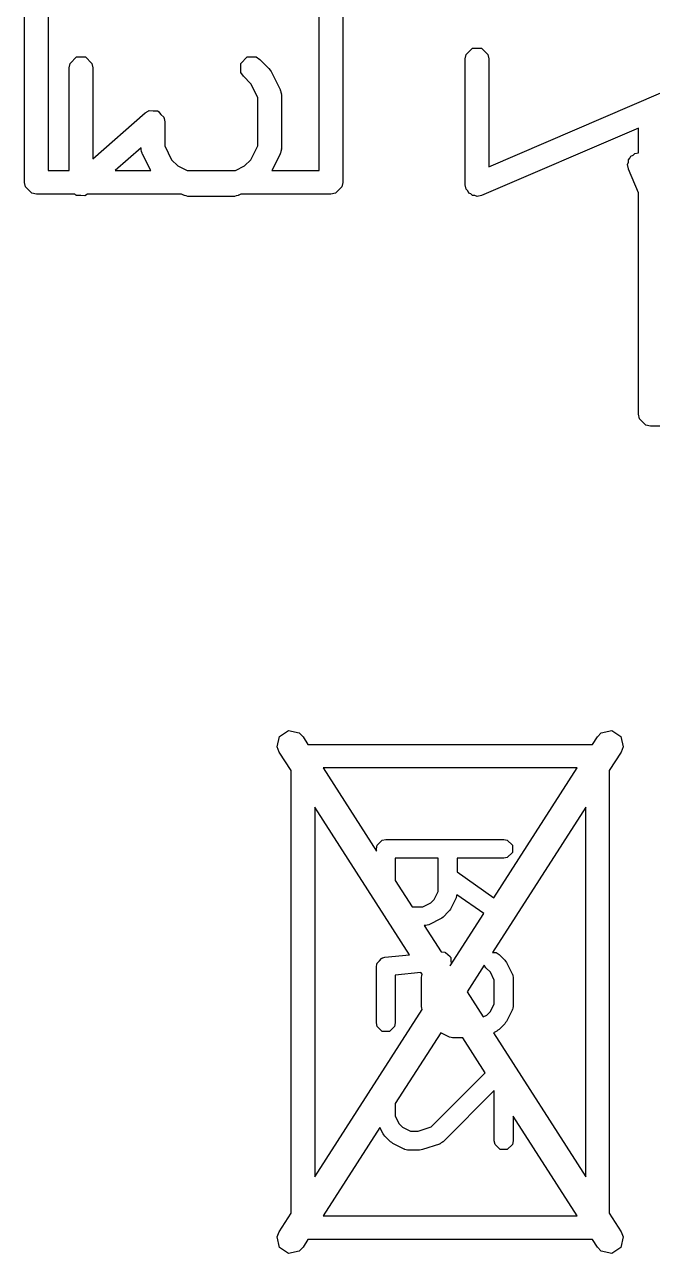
# Model space of a CAD drawing. Header units: inches. Extents: x 0.38 to 5.39, y 0.07 to 3.28.
# Drawn here: x 3.639 to 3.7439, y 2.1896 to 2.3948 of the extents above; entities that cross this region are included whole.
import ezdxf

# ---------------------------------------------------------------- set-up
doc = ezdxf.new("R2010")
doc.units = ezdxf.units.IN
doc.header["$MEASUREMENT"] = 0
doc.layers.add('BLACK', color=250, linetype='CONTINUOUS')

msp = doc.modelspace()

# ---------------------------------------------------------------- linework, layer by layer
at = {"layer": 'BLACK', "linetype": 'CONTINUOUS'}
for p, q in [((3.69212, 2.44723), (3.69212, 2.36849)), ((3.68818, 2.37046), (3.68818, 2.44526)), ((3.63897, 2.36849), (3.63897, 2.44257)), ((3.64291, 2.43214), (3.64291, 2.37046)), ((3.71274, 2.38986), (3.7138, 2.39093)), ((3.7138, 2.39093), (3.71531, 2.39093)), ((3.71531, 2.39093), (3.71637, 2.38986)), ((3.64659, 2.38836), (3.64766, 2.38943)), ((3.64766, 2.38943), (3.64917, 2.38943)), ((3.64917, 2.38943), (3.65023, 2.38836)), ((3.67509, 2.38836), (3.67616, 2.38943)), ((3.67616, 2.38943), (3.67766, 2.38943)), ((3.67766, 2.38943), (3.6783, 2.389)), ((3.6783, 2.389), (3.6798, 2.3875)), ((3.71259, 2.38911), (3.71274, 2.38986)), ((3.71259, 2.36811), (3.71259, 2.38911)), ((3.71637, 2.38986), (3.71652, 2.38911)), ((3.71652, 2.38911), (3.71652, 2.3711)), ((3.64644, 2.38761), (3.64659, 2.38836)), ((3.64644, 2.37046), (3.64644, 2.38761)), ((3.65023, 2.38836), (3.65038, 2.38761)), ((3.65038, 2.38761), (3.65038, 2.37245)), ((3.67509, 2.38686), (3.67509, 2.38836)), ((3.67552, 2.38622), (3.67509, 2.38686)), ((3.6798, 2.3875), (3.67998, 2.38724)), ((3.67998, 2.38724), (3.68017, 2.38699)), ((3.68017, 2.38699), (3.68167, 2.38399)), ((3.67679, 2.38494), (3.67552, 2.38622)), ((3.67794, 2.38265), (3.67679, 2.38494)), ((3.67794, 2.37458), (3.67794, 2.38265)), ((3.68167, 2.38399), (3.6817, 2.3839)), ((3.6817, 2.3839), (3.68173, 2.38386)), ((3.68173, 2.38386), (3.68179, 2.38356)), ((3.68179, 2.38356), (3.68187, 2.38325)), ((3.68187, 2.38325), (3.68186, 2.38321)), ((3.68186, 2.38321), (3.68188, 2.38311)), ((3.68188, 2.38311), (3.68188, 2.37411)), ((3.71652, 2.3711), (3.74528, 2.38342)), ((3.65912, 2.38009), (3.6596, 2.38037)), ((3.6596, 2.38037), (3.65966, 2.38043)), ((3.65966, 2.38043), (3.6597, 2.38043)), ((3.6597, 2.38043), (3.65978, 2.38048)), ((3.65978, 2.38048), (3.66047, 2.38043)), ((3.66047, 2.38043), (3.66117, 2.38043)), ((3.66117, 2.38043), (3.66121, 2.38038)), ((3.66121, 2.38038), (3.66128, 2.38038)), ((3.66128, 2.38038), (3.66174, 2.37985)), ((3.65038, 2.37245), (3.65912, 2.38009)), ((3.66174, 2.37985), (3.66223, 2.37937)), ((3.66223, 2.37937), (3.66225, 2.37927)), ((3.66225, 2.37927), (3.66228, 2.37924)), ((3.66228, 2.37924), (3.66227, 2.37916)), ((3.66227, 2.37916), (3.66238, 2.37861)), ((3.66238, 2.37861), (3.66238, 2.37458)), ((3.74157, 2.37755), (3.71533, 2.3663)), ((3.74157, 2.37345), (3.74157, 2.37755)), ((3.65844, 2.37427), (3.65408, 2.37046)), ((3.65844, 2.37411), (3.65844, 2.37427)), ((3.66238, 2.37458), (3.66353, 2.37228)), ((3.67679, 2.37228), (3.67794, 2.37458)), ((3.65846, 2.37402), (3.65844, 2.37411)), ((3.65845, 2.37397), (3.65846, 2.37402)), ((3.65853, 2.37367), (3.65845, 2.37397)), ((3.65859, 2.37336), (3.65853, 2.37367)), ((3.65862, 2.37333), (3.65859, 2.37336)), ((3.65865, 2.37323), (3.65862, 2.37333)), ((3.66004, 2.37046), (3.65865, 2.37323)), ((3.66353, 2.37228), (3.66458, 2.37123)), ((3.67574, 2.37123), (3.67679, 2.37228)), ((3.68167, 2.37323), (3.68028, 2.37046)), ((3.6817, 2.37333), (3.68167, 2.37323)), ((3.68173, 2.37336), (3.6817, 2.37333)), ((3.68179, 2.37367), (3.68173, 2.37336)), ((3.68187, 2.37397), (3.68179, 2.37367)), ((3.68188, 2.37411), (3.68186, 2.37402)), ((3.68186, 2.37402), (3.68187, 2.37397)), ((3.73985, 2.37225), (3.74012, 2.37252)), ((3.73985, 2.37185), (3.73985, 2.37225)), ((3.74012, 2.37252), (3.74026, 2.37288)), ((3.74026, 2.37288), (3.74063, 2.37303)), ((3.74063, 2.37303), (3.74092, 2.37332)), ((3.74092, 2.37332), (3.74157, 2.37345)), ((3.64291, 2.37046), (3.64644, 2.37046)), ((3.65408, 2.37046), (3.66004, 2.37046)), ((3.66458, 2.37123), (3.66613, 2.37046)), ((3.66613, 2.37046), (3.6742, 2.37046)), ((3.6742, 2.37046), (3.67574, 2.37123)), ((3.68028, 2.37046), (3.68818, 2.37046)), ((3.7397, 2.37148), (3.73985, 2.37185)), ((3.73985, 2.37077), (3.7397, 2.37148)), ((3.73985, 2.37075), (3.73985, 2.37077)), ((3.73986, 2.37074), (3.73985, 2.37075)), ((3.73986, 2.37072), (3.73986, 2.37074)), ((3.74157, 2.36672), (3.73986, 2.37072)), ((3.63912, 2.36773), (3.63897, 2.36849)), ((3.69212, 2.36849), (3.69197, 2.36773)), ((3.71259, 2.3681), (3.71259, 2.36811)), ((3.71259, 2.36809), (3.71259, 2.3681)), ((3.7126, 2.36807), (3.71259, 2.36809)), ((3.71274, 2.36736), (3.7126, 2.36807)), ((3.64018, 2.36667), (3.63912, 2.36773)), ((3.64094, 2.36652), (3.64018, 2.36667)), ((3.64739, 2.36652), (3.64094, 2.36652)), ((3.64754, 2.36635), (3.64739, 2.36652)), ((3.64761, 2.36634), (3.64754, 2.36635)), ((3.64766, 2.36629), (3.64761, 2.36634)), ((3.64835, 2.36629), (3.64766, 2.36629)), ((3.64904, 2.36625), (3.64835, 2.36629)), ((3.64912, 2.36629), (3.64904, 2.36625)), ((3.64917, 2.36629), (3.64912, 2.36629)), ((3.64922, 2.36635), (3.64917, 2.36629)), ((3.64951, 2.36652), (3.64922, 2.36635)), ((3.6652, 2.36652), (3.64951, 2.36652)), ((3.66553, 2.36635), (3.6652, 2.36652)), ((3.66563, 2.36633), (3.66553, 2.36635)), ((3.66566, 2.36629), (3.66563, 2.36633)), ((3.66597, 2.36623), (3.66566, 2.36629)), ((3.66627, 2.36615), (3.66597, 2.36623)), ((3.66631, 2.36616), (3.66627, 2.36615)), ((3.66641, 2.36614), (3.66631, 2.36616)), ((3.67391, 2.36614), (3.66641, 2.36614)), ((3.67401, 2.36616), (3.67391, 2.36614)), ((3.67405, 2.36615), (3.67401, 2.36616)), ((3.67435, 2.36623), (3.67405, 2.36615)), ((3.67466, 2.36629), (3.67435, 2.36623)), ((3.6747, 2.36633), (3.67466, 2.36629)), ((3.67479, 2.36635), (3.6747, 2.36633)), ((3.67512, 2.36652), (3.67479, 2.36635)), ((3.69015, 2.36652), (3.67512, 2.36652)), ((3.6909, 2.36667), (3.69015, 2.36652)), ((3.69197, 2.36773), (3.6909, 2.36667)), ((3.71302, 2.36707), (3.71274, 2.36736)), ((3.71318, 2.3667), (3.71302, 2.36707)), ((3.71353, 2.36656), (3.71318, 2.3667)), ((3.7138, 2.36629), (3.71353, 2.36656)), ((3.7142, 2.36629), (3.7138, 2.36629)), ((3.71458, 2.36614), (3.7142, 2.36629)), ((3.71529, 2.36629), (3.71458, 2.36614)), ((3.71531, 2.36629), (3.71529, 2.36629)), ((3.71533, 2.3663), (3.71531, 2.3663)), ((3.71531, 2.3663), (3.71531, 2.36629)), ((3.74157, 2.32976), (3.74157, 2.36672)), ((3.74172, 2.32901), (3.74157, 2.32976)), ((3.74279, 2.32795), (3.74172, 2.32901)), ((3.74354, 2.3278), (3.74279, 2.32795)), ((3.78083, 2.3278), (3.74354, 2.3278)), ((3.68118, 2.27423), (3.68156, 2.27599)), ((3.68156, 2.27599), (3.68308, 2.27697)), ((3.68308, 2.27697), (3.68485, 2.27659)), ((3.68485, 2.27659), (3.68549, 2.27592)), ((3.68549, 2.27592), (3.68631, 2.27465)), ((3.73385, 2.27465), (3.73467, 2.27592)), ((3.73467, 2.27592), (3.73531, 2.27659)), ((3.73531, 2.27659), (3.73707, 2.27697)), ((3.73707, 2.27697), (3.73859, 2.27599)), ((3.73859, 2.27599), (3.73898, 2.27423)), ((3.68152, 2.27337), (3.68118, 2.27423)), ((3.68631, 2.27465), (3.73385, 2.27465)), ((3.73898, 2.27423), (3.73864, 2.27337)), ((3.6835, 2.27028), (3.68152, 2.27337)), ((3.73864, 2.27337), (3.73665, 2.27028)), ((3.6835, 2.19634), (3.6835, 2.27028)), ((3.68884, 2.27071), (3.69776, 2.25684)), ((3.73131, 2.27071), (3.68884, 2.27071)), ((3.71738, 2.24903), (3.73131, 2.27071)), ((3.73665, 2.27028), (3.73665, 2.19634)), ((3.70329, 2.2395), (3.68744, 2.26415)), ((3.68744, 2.26415), (3.68744, 2.20246)), ((3.73272, 2.26415), (3.71714, 2.23992)), ((3.73272, 2.20246), (3.73272, 2.26415)), ((3.69776, 2.25721), (3.69788, 2.25781)), ((3.69776, 2.25684), (3.69776, 2.25721)), ((3.69788, 2.25781), (3.69873, 2.25867)), ((3.69873, 2.25867), (3.69934, 2.25879)), ((3.69934, 2.25879), (3.71902, 2.25879)), ((3.71902, 2.25879), (3.71962, 2.25867)), ((3.71962, 2.25867), (3.72048, 2.25781)), ((3.72048, 2.25781), (3.72048, 2.25661)), ((3.70807, 2.25564), (3.70091, 2.25564)), ((3.70091, 2.25564), (3.70091, 2.25194)), ((3.70807, 2.25008), (3.70807, 2.25564)), ((3.71902, 2.25564), (3.71122, 2.25564)), ((3.71122, 2.25564), (3.71122, 2.25334)), ((3.71962, 2.25576), (3.71902, 2.25564)), ((3.72048, 2.25661), (3.71962, 2.25576)), ((3.71122, 2.25334), (3.71738, 2.24903)), ((3.70091, 2.25194), (3.70374, 2.24754)), ((3.70742, 2.24877), (3.70807, 2.25008)), ((3.71106, 2.24901), (3.71012, 2.24713)), ((3.71108, 2.24908), (3.71106, 2.24901)), ((3.7111, 2.24911), (3.71108, 2.24908)), ((3.71115, 2.24936), (3.7111, 2.24911)), ((3.7112, 2.24952), (3.71115, 2.24936)), ((3.71568, 2.24638), (3.7112, 2.24952)), ((3.70374, 2.24754), (3.70553, 2.24754)), ((3.70553, 2.24754), (3.70684, 2.24819)), ((3.70684, 2.24819), (3.70742, 2.24877)), ((3.71012, 2.24713), (3.70996, 2.24693)), ((3.70848, 2.24549), (3.7066, 2.24455)), ((3.70868, 2.24565), (3.70848, 2.24549)), ((3.70889, 2.24579), (3.70868, 2.24565)), ((3.70982, 2.24672), (3.70889, 2.24579)), ((3.70996, 2.24693), (3.70982, 2.24672)), ((3.71008, 2.23768), (3.71568, 2.24638)), ((3.7059, 2.24439), (3.70576, 2.24439)), ((3.70576, 2.24439), (3.70857, 2.24003)), ((3.70598, 2.2444), (3.7059, 2.24439)), ((3.70601, 2.24439), (3.70598, 2.2444)), ((3.70625, 2.24446), (3.70601, 2.24439)), ((3.7065, 2.24451), (3.70625, 2.24446)), ((3.70653, 2.24453), (3.7065, 2.24451)), ((3.7066, 2.24455), (3.70653, 2.24453)), ((3.69826, 2.2385), (3.69859, 2.23891)), ((3.69859, 2.23891), (3.6987, 2.23895)), ((3.6987, 2.23895), (3.69873, 2.23898)), ((3.69873, 2.23898), (3.69881, 2.23898)), ((3.69881, 2.23898), (3.69918, 2.23909)), ((3.69918, 2.23909), (3.70329, 2.2395)), ((3.70857, 2.24003), (3.70917, 2.23997)), ((3.70917, 2.23997), (3.70923, 2.23992)), ((3.70923, 2.23992), (3.70931, 2.23992)), ((3.70931, 2.23992), (3.70969, 2.23954)), ((3.70969, 2.23954), (3.7101, 2.23921)), ((3.7101, 2.23921), (3.71011, 2.23912)), ((3.71011, 2.23912), (3.71017, 2.23907)), ((3.71017, 2.23907), (3.71017, 2.23854)), ((3.71714, 2.23992), (3.71775, 2.23992)), ((3.71775, 2.23992), (3.71826, 2.23958)), ((3.71826, 2.23958), (3.7192, 2.23864)), ((3.69776, 2.23753), (3.69784, 2.2379)), ((3.69776, 2.22815), (3.69776, 2.23753)), ((3.69783, 2.23798), (3.69786, 2.23802)), ((3.69784, 2.2379), (3.69783, 2.23798)), ((3.69786, 2.23802), (3.69788, 2.23813)), ((3.69788, 2.23813), (3.69826, 2.2385)), ((3.71017, 2.23786), (3.71006, 2.2377)), ((3.71006, 2.2377), (3.71008, 2.23768)), ((3.71017, 2.23854), (3.71022, 2.23801)), ((3.71022, 2.23801), (3.71017, 2.23794)), ((3.71017, 2.23794), (3.71017, 2.23786)), ((3.71575, 2.23777), (3.71289, 2.23331)), ((3.71603, 2.23735), (3.71575, 2.23777)), ((3.71679, 2.23659), (3.71603, 2.23735)), ((3.7192, 2.23864), (3.71934, 2.23843)), ((3.71934, 2.23843), (3.71949, 2.23823)), ((3.71949, 2.23823), (3.72043, 2.23635)), ((3.7052, 2.23653), (3.70091, 2.2361)), ((3.70091, 2.2361), (3.70091, 2.22815)), ((3.70538, 2.23625), (3.7052, 2.23653)), ((3.70526, 2.23576), (3.70533, 2.23601)), ((3.70528, 2.23573), (3.70526, 2.23576)), ((3.70526, 2.23565), (3.70528, 2.23573)), ((3.70526, 2.23096), (3.70526, 2.23565)), ((3.70533, 2.23601), (3.70538, 2.23625)), ((3.71745, 2.23528), (3.71679, 2.23659)), ((3.71745, 2.23134), (3.71745, 2.23528)), ((3.72043, 2.23635), (3.72045, 2.23628)), ((3.72045, 2.23628), (3.72048, 2.23625)), ((3.72048, 2.23625), (3.72053, 2.23601)), ((3.72053, 2.23601), (3.72059, 2.23576)), ((3.72059, 2.23576), (3.72058, 2.23573)), ((3.72058, 2.23573), (3.7206, 2.23565)), ((3.7206, 2.23565), (3.7206, 2.23096)), ((3.71289, 2.23331), (3.71557, 2.22913)), ((3.70528, 2.23089), (3.70526, 2.23096)), ((3.70526, 2.23085), (3.70528, 2.23089)), ((3.70533, 2.23061), (3.70526, 2.23085)), ((3.70538, 2.23037), (3.70533, 2.23061)), ((3.71679, 2.23002), (3.71745, 2.23134)), ((3.72053, 2.23061), (3.72048, 2.23036)), ((3.72059, 2.23085), (3.72053, 2.23061)), ((3.7206, 2.23096), (3.72058, 2.23089)), ((3.72058, 2.23089), (3.72059, 2.23085)), ((3.68744, 2.20246), (3.70538, 2.23037)), ((3.71557, 2.22913), (3.71621, 2.22945)), ((3.71621, 2.22945), (3.71679, 2.23002)), ((3.72043, 2.23026), (3.71949, 2.22838)), ((3.72045, 2.23034), (3.72043, 2.23026)), ((3.72048, 2.23036), (3.72045, 2.23034)), ((3.69788, 2.22755), (3.69776, 2.22815)), ((3.69873, 2.2267), (3.69788, 2.22755)), ((3.69994, 2.2267), (3.69873, 2.2267)), ((3.70079, 2.22755), (3.69994, 2.2267)), ((3.70091, 2.22815), (3.70079, 2.22755)), ((3.70851, 2.22649), (3.70091, 2.21468)), ((3.70988, 2.22581), (3.70851, 2.22649)), ((3.71785, 2.22674), (3.71729, 2.22646)), ((3.71729, 2.22646), (3.73272, 2.20246)), ((3.71805, 2.2269), (3.71785, 2.22674)), ((3.71826, 2.22704), (3.71805, 2.2269)), ((3.7192, 2.22798), (3.71826, 2.22704)), ((3.71934, 2.22819), (3.7192, 2.22798)), ((3.71949, 2.22838), (3.71934, 2.22819)), ((3.70996, 2.22578), (3.70988, 2.22581)), ((3.70998, 2.22576), (3.70996, 2.22578)), ((3.71023, 2.22571), (3.70998, 2.22576)), ((3.71047, 2.22564), (3.71023, 2.22571)), ((3.71051, 2.22565), (3.71047, 2.22564)), ((3.71059, 2.22564), (3.71051, 2.22565)), ((3.7122, 2.22564), (3.71059, 2.22564)), ((3.71595, 2.21981), (3.7122, 2.22564)), ((3.70692, 2.21078), (3.71595, 2.21981)), ((3.71745, 2.21685), (3.70889, 2.20829)), ((3.71745, 2.20847), (3.71745, 2.21685)), ((3.70091, 2.21468), (3.70091, 2.21259)), ((3.70091, 2.21259), (3.70157, 2.21127)), ((3.73131, 2.19591), (3.7206, 2.21258)), ((3.7206, 2.21258), (3.7206, 2.20847)), ((3.69834, 2.21068), (3.68884, 2.19591)), ((3.69887, 2.20964), (3.69834, 2.21068)), ((3.70157, 2.21127), (3.70214, 2.2107)), ((3.70214, 2.2107), (3.70346, 2.21004)), ((3.70346, 2.21004), (3.70471, 2.21004)), ((3.70471, 2.21004), (3.70692, 2.21078)), ((3.69902, 2.20944), (3.69887, 2.20964)), ((3.69916, 2.20923), (3.69902, 2.20944)), ((3.7001, 2.20829), (3.69916, 2.20923)), ((3.70031, 2.20815), (3.7001, 2.20829)), ((3.70051, 2.208), (3.70031, 2.20815)), ((3.70238, 2.20706), (3.70051, 2.208)), ((3.70834, 2.20795), (3.70827, 2.20791)), ((3.70838, 2.20795), (3.70834, 2.20795)), ((3.70859, 2.20809), (3.70838, 2.20795)), ((3.7088, 2.20821), (3.70859, 2.20809)), ((3.70882, 2.20825), (3.7088, 2.20821)), ((3.70889, 2.20829), (3.70882, 2.20825)), ((3.71757, 2.20786), (3.71745, 2.20847)), ((3.7206, 2.20847), (3.72048, 2.20786)), ((3.70246, 2.20704), (3.70238, 2.20706)), ((3.70248, 2.20701), (3.70246, 2.20704)), ((3.70273, 2.20696), (3.70248, 2.20701)), ((3.70297, 2.2069), (3.70273, 2.20696)), ((3.70301, 2.20691), (3.70297, 2.2069)), ((3.70309, 2.20689), (3.70301, 2.20691)), ((3.70496, 2.20689), (3.70309, 2.20689)), ((3.70521, 2.20694), (3.70496, 2.20689)), ((3.70546, 2.20697), (3.70521, 2.20694)), ((3.70827, 2.20791), (3.70546, 2.20697)), ((3.71842, 2.20701), (3.71757, 2.20786)), ((3.71962, 2.20701), (3.71842, 2.20701)), ((3.72048, 2.20786), (3.71962, 2.20701)), ((3.68152, 2.19325), (3.6835, 2.19634)), ((3.68884, 2.19591), (3.73131, 2.19591)), ((3.73665, 2.19634), (3.73864, 2.19325)), ((3.68118, 2.19239), (3.68152, 2.19325)), ((3.68156, 2.19062), (3.68118, 2.19239)), ((3.68631, 2.19197), (3.68549, 2.19069)), ((3.73385, 2.19197), (3.68631, 2.19197)), ((3.73467, 2.19069), (3.73385, 2.19197)), ((3.73898, 2.19239), (3.73859, 2.19062)), ((3.73864, 2.19325), (3.73898, 2.19239)), ((3.68308, 2.18964), (3.68156, 2.19062)), ((3.68485, 2.19003), (3.68308, 2.18964)), ((3.68549, 2.19069), (3.68485, 2.19003)), ((3.73531, 2.19003), (3.73467, 2.19069)), ((3.73707, 2.18964), (3.73531, 2.19003)), ((3.73859, 2.19062), (3.73707, 2.18964))]:
    msp.add_line(p, q, dxfattribs=at)

doc.saveas('drawing.dxf')
